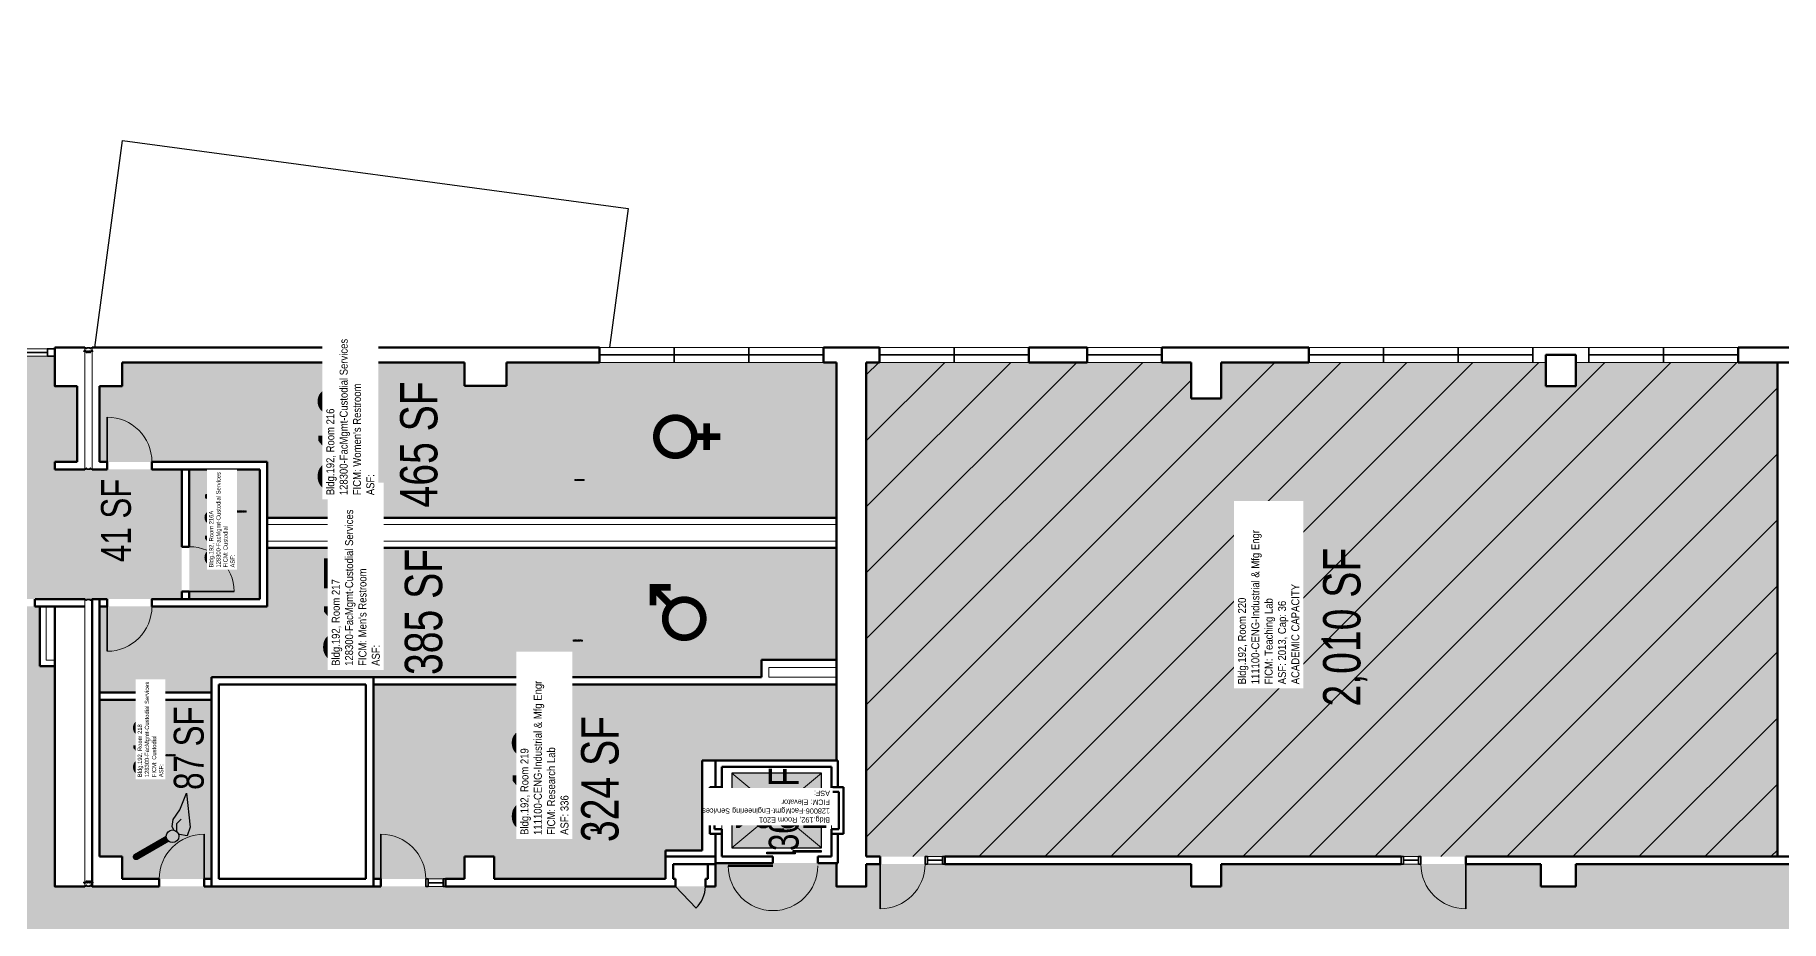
# Model space of a CAD drawing. Header units: inches. Extents: x -2539 to 2829, y -872 to 1370.
# Drawn here: x -373 to 1030, y 387 to 1099 of the extents above; entities that cross this region are included whole.
import ezdxf
from ezdxf.enums import TextEntityAlignment as Align

# ---------------------------------------------------------------- set-up
doc = ezdxf.new("R2010")
doc.units = ezdxf.units.IN
doc.header["$LTSCALE"] = 10
doc.header["$MEASUREMENT"] = 0
doc.layers.get('0').update_dxf_attribs({"linetype": 'CONTINUOUS'})
for name, color, linetype in [('A-DOOR', 2, 'CONTINUOUS'), ('A-FLOR', 3, 'CONTINUOUS'), ('A-GLAZ', 1, 'CONTINUOUS'), ('A-IDEN-ICON', 4, 'CONTINUOUS'), ('A-IDEN-RNUM', 7, 'CONTINUOUS'), ('A-IDEN-SNUM', 4, 'CONTINUOUS'), ('A-IDEN-VNUM', 4, 'CONTINUOUS'), ('A-ROOF', 2, 'CONTINUOUS'), ('A-WALL', 5, 'CONTINUOUS'), ('AREA-TEXT', 3, 'CONTINUOUS'), ('Rooms-Capacity', 4, 'CONTINUOUS'), ('Rooms-Category-Color', 7, 'CONTINUOUS'), ('Rooms-College-Color', 7, 'CONTINUOUS'), ('Rooms-Department-Color', 7, 'CONTINUOUS'), ('Rooms-Division-Color', 7, 'CONTINUOUS'), ('Rooms-Information', 7, 'CONTINUOUS')]:
    doc.layers.add(name, color=color, linetype=linetype)
doc.styles.add('CP_AREA', font='arial.ttf', dxfattribs={"height": 15})
doc.styles.add('CP_ROOMVNUMBER', font='arial.ttf', dxfattribs={"width": 0.85, "height": 0.075})
doc.styles.add('ROOMSNUMBER', font='TXT.SHX', dxfattribs={"height": 1})

# ---------------------------------------------------------------- blocks, each defined once
blk = doc.blocks.new('CPWOMEN')
at = {"const_width": 0.015}
blk.add_lwpolyline([(-0.0375, 0, 1), (0.0475, 0, 1)], format="xyb", close=True, dxfattribs=at)
for points in [[(0.005, -0.04), (0.005, -0.1)], [(-0.025, -0.07), (0.035, -0.07)]]:
    blk.add_lwpolyline(points, dxfattribs=at)
blk = doc.blocks.new('CPMEN')
at = {"const_width": 0.015}
for points in [[(0.055, 0.01), (0.055, 0.05), (0.015, 0.05)], [(0.0151, 0.0101), (0.055, 0.05)]]:
    blk.add_lwpolyline(points, dxfattribs=at)
blk.add_lwpolyline([(-0.0575, -0.02, 1), (0.0275, -0.02, 1)], format="xyb", close=True, dxfattribs=at)
blk = doc.blocks.new('CPCUST')
for p, q in [((0.0297, -0.0341), (0.0376, -0.0302)), ((0.0376, -0.0302), (0.0533, -0.0324)), ((0.0533, -0.0324), (0.0745, -0.0479)), ((0.0171, -0.0639), (0.02, -0.0466)), ((0.0358, -0.0705), (0.0171, -0.0639)), ((0.0262, -0.0408), (0.0446, -0.0406)), ((0.1117, -0.0625), (0.0358, -0.0705)), ((0.0446, -0.0406), (0.0543, -0.0505)), ((0.0745, -0.0479), (0.1117, -0.0625))]:
    blk.add_line(p, q)
at = {"const_width": 0.015}
blk.add_lwpolyline([(-0.03, 0.05), (0.01, -0.0193)], dxfattribs=at)
at = {"const_width": 0.0075}
blk.add_lwpolyline([(-0.0332, 0.0481, 1), (-0.0268, 0.0519, 1)], format="xyb", close=True, dxfattribs=at)
blk.add_circle((0.0158, -0.0313), 0.0141)

msp = doc.modelspace()

# ---------------------------------------------------------------- hatches: boundary and pattern name
at = {"layer": 'Rooms-Capacity'}
h = msp.add_hatch(dxfattribs=at)
h.set_pattern_fill('ANSI31', color=256, scale=300, style=0)
h.paths.add_polyline_path([(295.3, 438.7), (295.3, 835.7), (556.3, 835.7), (556.3, 806.7), (580.3, 806.7), (580.3, 835.7), (841.3, 835.7), (841.3, 816.7), (865.3, 816.7), (865.3, 835.7), (1027.3, 835.7), (1027.3, 438.7)])
at = {"layer": 'Rooms-Category-Color', "true_color": 0xadadad}
for points in [[(-1702.5, -122.6), (-1723.9, -111.8), (-1759.1, -181.4), (-1737.7, -192.2), (-1892.2, -497.3), (-1913.6, -486.5), (-1950.4, -559.2), (-1848.7, -610.7), (-1839, -591.5), (-1822.9, -599.7), (-1795.8, -546.1), (-1806.5, -540.7), (-1253.7, 551.3), (-883.4, 363.8), (-1020.5, 93.1), (2226.4, 319.2), (2228.9, 283.3), (2306.7, 288.7), (2304.2, 324.6), (2449.3, 334.8), (2449.3, 468.7), (2389.3, 468.7), (2389.3, 414.7), (2363.3, 414.7), (2363.3, 432.7), (2149.3, 432.7), (2149.3, 414.7), (2125.3, 414.7), (2125.3, 432.7), (1911.3, 432.7), (1911.3, 414.7), (1887.3, 414.7), (1887.3, 432.7), (1673.3, 432.7), (1673.3, 414.7), (1649.3, 414.7), (1649.3, 432.7), (1435.3, 432.7), (1435.3, 414.7), (1411.3, 414.7), (1411.3, 432.7), (1150.3, 432.7), (1150.3, 414.7), (1126.3, 414.7), (1126.3, 432.7), (865.3, 432.7), (865.3, 414.7), (837.3, 414.7), (837.3, 432.7), (580.3, 432.7), (580.3, 414.7), (556.3, 414.7), (556.3, 432.7), (295.3, 432.7), (295.3, 414.7), (271.3, 414.7), (271.3, 433.5), (174, 433.5), (174, 414.7), (-356.7, 414.7), (-356.7, 591.6), (-368.7, 591.6), (-368.7, 639.6), (-472.7, 639.6), (-472.7, 591.6), (-484.6, 591.6), (-484.6, 545.7), (-478.6, 545.7), (-478.6, 509.7), (-478.6, 432.7), (-779, 432.7), (-779, 438.7), (-832.8, 466), (-843.7, 444.6), (-1213, 631.6), (-1101.9, 851.1), (-962.7, 780.6), (-927.5, 850.2), (-1082.8, 928.8), (-1039.7, 1013.7), (-1052.1, 1020), (-1026.9, 1069.8), (-1030.6, 1071.6), (-1084.1, 1098.7), (-1095, 1077.3), (-1116.4, 1088.2), (-1145.3, 1031.1), (-1123.9, 1020.2), (-1303.8, 664.8), (-1325.2, 675.6), (-1417.6, 493.3), (-1396.1, 482.5)], [(-484.6, 840.7), (-356.7, 840.7), (-356.7, 816.7), (-338.7, 816.7), (-338.7, 755.7), (-356.7, 755.7), (-356.7, 749.7), (-254.7, 749.7), (-254.7, 645.6), (-484.6, 645.6)], [(-186, 710.8), (-186, 755.7), (-320.7, 755.7), (-320.7, 816.7), (-302.7, 816.7), (-302.7, 835.7), (-27.6, 835.7), (-27.6, 816.8), (6.3, 816.8), (6.3, 835.7), (271.3, 835.7), (271.3, 710.8)], [(-248.7, 749.7), (-192, 749.7), (-192, 645.6), (-248.7, 645.6)], [(-185.8, 686.8), (-186, 639.6), (-320.7, 639.6), (-320.7, 570.6), (-230.9, 570.6), (-230.9, 582.8), (211.1, 582.8), (211.1, 596.7), (271.3, 596.7), (271.3, 686.8)], [(-320.7, 564.6), (-231.6, 564.6), (-230.9, 420.7), (-302.7, 420.7), (-302.7, 438.7), (-320.7, 438.7)], [(187.3, 505.7), (187.3, 445.7), (259.3, 445.7), (259.3, 505.7)]]:
    msp.add_hatch(color=253, dxfattribs=at).paths.add_polyline_path(points)
at = {"layer": 'Rooms-Category-Color', "true_color": 0xe3f498}
for points in [[(295.3, 438.7), (295.3, 835.7), (556.3, 835.7), (556.3, 806.7), (580.3, 806.7), (580.3, 835.7), (841.3, 835.7), (841.3, 816.7), (865.3, 816.7), (865.3, 835.7), (1027.3, 835.7), (1027.3, 438.7)], [(-100.7, 576.8), (-100.7, 420.7), (-27.6, 420.7), (-27.6, 438.7), (-3.6, 438.7), (-3.6, 420.7), (134, 420.7), (134, 443.7), (163.5, 443.7), (163.5, 516), (271.3, 516), (271.3, 576.8)]]:
    msp.add_hatch(color=61, dxfattribs=at).paths.add_polyline_path(points)
at = {"layer": 'Rooms-College-Color', "true_color": 0xadadad}
for points in [[(-1702.5, -122.6), (-1723.9, -111.8), (-1759.1, -181.4), (-1737.7, -192.2), (-1892.2, -497.3), (-1913.6, -486.5), (-1950.4, -559.2), (-1848.7, -610.7), (-1839, -591.5), (-1822.9, -599.7), (-1795.8, -546.1), (-1806.5, -540.7), (-1253.7, 551.3), (-883.4, 363.8), (-1020.5, 93.1), (2226.4, 319.2), (2228.9, 283.3), (2306.7, 288.7), (2304.2, 324.6), (2449.3, 334.8), (2449.3, 468.7), (2389.3, 468.7), (2389.3, 414.7), (2363.3, 414.7), (2363.3, 432.7), (2149.3, 432.7), (2149.3, 414.7), (2125.3, 414.7), (2125.3, 432.7), (1911.3, 432.7), (1911.3, 414.7), (1887.3, 414.7), (1887.3, 432.7), (1673.3, 432.7), (1673.3, 414.7), (1649.3, 414.7), (1649.3, 432.7), (1435.3, 432.7), (1435.3, 414.7), (1411.3, 414.7), (1411.3, 432.7), (1150.3, 432.7), (1150.3, 414.7), (1126.3, 414.7), (1126.3, 432.7), (865.3, 432.7), (865.3, 414.7), (837.3, 414.7), (837.3, 432.7), (580.3, 432.7), (580.3, 414.7), (556.3, 414.7), (556.3, 432.7), (295.3, 432.7), (295.3, 414.7), (271.3, 414.7), (271.3, 433.5), (174, 433.5), (174, 414.7), (-356.7, 414.7), (-356.7, 591.6), (-368.7, 591.6), (-368.7, 639.6), (-472.7, 639.6), (-472.7, 591.6), (-484.6, 591.6), (-484.6, 545.7), (-478.6, 545.7), (-478.6, 509.7), (-478.6, 432.7), (-779, 432.7), (-779, 438.7), (-832.8, 466), (-843.7, 444.6), (-1213, 631.6), (-1101.9, 851.1), (-962.7, 780.6), (-927.5, 850.2), (-1082.8, 928.8), (-1039.7, 1013.7), (-1052.1, 1020), (-1026.9, 1069.8), (-1030.6, 1071.6), (-1084.1, 1098.7), (-1095, 1077.3), (-1116.4, 1088.2), (-1145.3, 1031.1), (-1123.9, 1020.2), (-1303.8, 664.8), (-1325.2, 675.6), (-1417.6, 493.3), (-1396.1, 482.5)], [(-484.6, 840.7), (-356.7, 840.7), (-356.7, 816.7), (-338.7, 816.7), (-338.7, 755.7), (-356.7, 755.7), (-356.7, 749.7), (-254.7, 749.7), (-254.7, 645.6), (-484.6, 645.6)], [(-186, 710.8), (-186, 755.7), (-320.7, 755.7), (-320.7, 816.7), (-302.7, 816.7), (-302.7, 835.7), (-27.6, 835.7), (-27.6, 816.8), (6.3, 816.8), (6.3, 835.7), (271.3, 835.7), (271.3, 710.8)], [(-248.7, 749.7), (-192, 749.7), (-192, 645.6), (-248.7, 645.6)], [(-185.8, 686.8), (-186, 639.6), (-320.7, 639.6), (-320.7, 570.6), (-230.9, 570.6), (-230.9, 582.8), (211.1, 582.8), (211.1, 596.7), (271.3, 596.7), (271.3, 686.8)], [(-320.7, 564.6), (-231.6, 564.6), (-230.9, 420.7), (-302.7, 420.7), (-302.7, 438.7), (-320.7, 438.7)], [(187.3, 505.7), (187.3, 445.7), (259.3, 445.7), (259.3, 505.7)]]:
    msp.add_hatch(color=253, dxfattribs=at).paths.add_polyline_path(points)
at = {"layer": 'Rooms-College-Color', "true_color": 0x99d7b2}
for points in [[(295.3, 438.7), (295.3, 835.7), (556.3, 835.7), (556.3, 806.7), (580.3, 806.7), (580.3, 835.7), (841.3, 835.7), (841.3, 816.7), (865.3, 816.7), (865.3, 835.7), (1027.3, 835.7), (1027.3, 438.7)], [(-100.7, 576.8), (-100.7, 420.7), (-27.6, 420.7), (-27.6, 438.7), (-3.6, 438.7), (-3.6, 420.7), (134, 420.7), (134, 443.7), (163.5, 443.7), (163.5, 516), (271.3, 516), (271.3, 576.8)]]:
    msp.add_hatch(color=253, dxfattribs=at).paths.add_polyline_path(points)
at = {"layer": 'Rooms-Department-Color', "true_color": 0xacacac}
for points in [[(-1702.5, -122.6), (-1723.9, -111.8), (-1759.1, -181.4), (-1737.7, -192.2), (-1892.2, -497.3), (-1913.6, -486.5), (-1950.4, -559.2), (-1848.7, -610.7), (-1839, -591.5), (-1822.9, -599.7), (-1795.8, -546.1), (-1806.5, -540.7), (-1253.7, 551.3), (-883.4, 363.8), (-1020.5, 93.1), (2226.4, 319.2), (2228.9, 283.3), (2306.7, 288.7), (2304.2, 324.6), (2449.3, 334.8), (2449.3, 468.7), (2389.3, 468.7), (2389.3, 414.7), (2363.3, 414.7), (2363.3, 432.7), (2149.3, 432.7), (2149.3, 414.7), (2125.3, 414.7), (2125.3, 432.7), (1911.3, 432.7), (1911.3, 414.7), (1887.3, 414.7), (1887.3, 432.7), (1673.3, 432.7), (1673.3, 414.7), (1649.3, 414.7), (1649.3, 432.7), (1435.3, 432.7), (1435.3, 414.7), (1411.3, 414.7), (1411.3, 432.7), (1150.3, 432.7), (1150.3, 414.7), (1126.3, 414.7), (1126.3, 432.7), (865.3, 432.7), (865.3, 414.7), (837.3, 414.7), (837.3, 432.7), (580.3, 432.7), (580.3, 414.7), (556.3, 414.7), (556.3, 432.7), (295.3, 432.7), (295.3, 414.7), (271.3, 414.7), (271.3, 433.5), (174, 433.5), (174, 414.7), (-356.7, 414.7), (-356.7, 591.6), (-368.7, 591.6), (-368.7, 639.6), (-472.7, 639.6), (-472.7, 591.6), (-484.6, 591.6), (-484.6, 545.7), (-478.6, 545.7), (-478.6, 509.7), (-478.6, 432.7), (-779, 432.7), (-779, 438.7), (-832.8, 466), (-843.7, 444.6), (-1213, 631.6), (-1101.9, 851.1), (-962.7, 780.6), (-927.5, 850.2), (-1082.8, 928.8), (-1039.7, 1013.7), (-1052.1, 1020), (-1026.9, 1069.8), (-1030.6, 1071.6), (-1084.1, 1098.7), (-1095, 1077.3), (-1116.4, 1088.2), (-1145.3, 1031.1), (-1123.9, 1020.2), (-1303.8, 664.8), (-1325.2, 675.6), (-1417.6, 493.3), (-1396.1, 482.5)], [(-484.6, 840.7), (-356.7, 840.7), (-356.7, 816.7), (-338.7, 816.7), (-338.7, 755.7), (-356.7, 755.7), (-356.7, 749.7), (-254.7, 749.7), (-254.7, 645.6), (-484.6, 645.6)], [(-186, 710.8), (-186, 755.7), (-320.7, 755.7), (-320.7, 816.7), (-302.7, 816.7), (-302.7, 835.7), (-27.6, 835.7), (-27.6, 816.8), (6.3, 816.8), (6.3, 835.7), (271.3, 835.7), (271.3, 710.8)], [(-248.7, 749.7), (-192, 749.7), (-192, 645.6), (-248.7, 645.6)], [(-185.8, 686.8), (-186, 639.6), (-320.7, 639.6), (-320.7, 570.6), (-230.9, 570.6), (-230.9, 582.8), (211.1, 582.8), (211.1, 596.7), (271.3, 596.7), (271.3, 686.8)], [(-320.7, 564.6), (-231.6, 564.6), (-230.9, 420.7), (-302.7, 420.7), (-302.7, 438.7), (-320.7, 438.7)], [(187.3, 505.7), (187.3, 445.7), (259.3, 445.7), (259.3, 505.7)]]:
    msp.add_hatch(color=253, dxfattribs=at).paths.add_polyline_path(points)
at = {"layer": 'Rooms-Department-Color', "true_color": 0x99d7b2}
for points in [[(295.3, 438.7), (295.3, 835.7), (556.3, 835.7), (556.3, 806.7), (580.3, 806.7), (580.3, 835.7), (841.3, 835.7), (841.3, 816.7), (865.3, 816.7), (865.3, 835.7), (1027.3, 835.7), (1027.3, 438.7)], [(-100.7, 576.8), (-100.7, 420.7), (-27.6, 420.7), (-27.6, 438.7), (-3.6, 438.7), (-3.6, 420.7), (134, 420.7), (134, 443.7), (163.5, 443.7), (163.5, 516), (271.3, 516), (271.3, 576.8)]]:
    msp.add_hatch(color=253, dxfattribs=at).paths.add_polyline_path(points)
at = {"layer": 'Rooms-Division-Color', "true_color": 0xadadad}
for points in [[(-1702.5, -122.6), (-1723.9, -111.8), (-1759.1, -181.4), (-1737.7, -192.2), (-1892.2, -497.3), (-1913.6, -486.5), (-1950.4, -559.2), (-1848.7, -610.7), (-1839, -591.5), (-1822.9, -599.7), (-1795.8, -546.1), (-1806.5, -540.7), (-1253.7, 551.3), (-883.4, 363.8), (-1020.5, 93.1), (2226.4, 319.2), (2228.9, 283.3), (2306.7, 288.7), (2304.2, 324.6), (2449.3, 334.8), (2449.3, 468.7), (2389.3, 468.7), (2389.3, 414.7), (2363.3, 414.7), (2363.3, 432.7), (2149.3, 432.7), (2149.3, 414.7), (2125.3, 414.7), (2125.3, 432.7), (1911.3, 432.7), (1911.3, 414.7), (1887.3, 414.7), (1887.3, 432.7), (1673.3, 432.7), (1673.3, 414.7), (1649.3, 414.7), (1649.3, 432.7), (1435.3, 432.7), (1435.3, 414.7), (1411.3, 414.7), (1411.3, 432.7), (1150.3, 432.7), (1150.3, 414.7), (1126.3, 414.7), (1126.3, 432.7), (865.3, 432.7), (865.3, 414.7), (837.3, 414.7), (837.3, 432.7), (580.3, 432.7), (580.3, 414.7), (556.3, 414.7), (556.3, 432.7), (295.3, 432.7), (295.3, 414.7), (271.3, 414.7), (271.3, 433.5), (174, 433.5), (174, 414.7), (-356.7, 414.7), (-356.7, 591.6), (-368.7, 591.6), (-368.7, 639.6), (-472.7, 639.6), (-472.7, 591.6), (-484.6, 591.6), (-484.6, 545.7), (-478.6, 545.7), (-478.6, 509.7), (-478.6, 432.7), (-779, 432.7), (-779, 438.7), (-832.8, 466), (-843.7, 444.6), (-1213, 631.6), (-1101.9, 851.1), (-962.7, 780.6), (-927.5, 850.2), (-1082.8, 928.8), (-1039.7, 1013.7), (-1052.1, 1020), (-1026.9, 1069.8), (-1030.6, 1071.6), (-1084.1, 1098.7), (-1095, 1077.3), (-1116.4, 1088.2), (-1145.3, 1031.1), (-1123.9, 1020.2), (-1303.8, 664.8), (-1325.2, 675.6), (-1417.6, 493.3), (-1396.1, 482.5)], [(-484.6, 840.7), (-356.7, 840.7), (-356.7, 816.7), (-338.7, 816.7), (-338.7, 755.7), (-356.7, 755.7), (-356.7, 749.7), (-254.7, 749.7), (-254.7, 645.6), (-484.6, 645.6)], [(-186, 710.8), (-186, 755.7), (-320.7, 755.7), (-320.7, 816.7), (-302.7, 816.7), (-302.7, 835.7), (-27.6, 835.7), (-27.6, 816.8), (6.3, 816.8), (6.3, 835.7), (271.3, 835.7), (271.3, 710.8)], [(-248.7, 749.7), (-192, 749.7), (-192, 645.6), (-248.7, 645.6)], [(-185.8, 686.8), (-186, 639.6), (-320.7, 639.6), (-320.7, 570.6), (-230.9, 570.6), (-230.9, 582.8), (211.1, 582.8), (211.1, 596.7), (271.3, 596.7), (271.3, 686.8)], [(-320.7, 564.6), (-231.6, 564.6), (-230.9, 420.7), (-302.7, 420.7), (-302.7, 438.7), (-320.7, 438.7)], [(187.3, 505.7), (187.3, 445.7), (259.3, 445.7), (259.3, 505.7)]]:
    msp.add_hatch(color=253, dxfattribs=at).paths.add_polyline_path(points)
at = {"layer": 'Rooms-Division-Color', "true_color": 0x99d7b2}
for points in [[(295.3, 438.7), (295.3, 835.7), (556.3, 835.7), (556.3, 806.7), (580.3, 806.7), (580.3, 835.7), (841.3, 835.7), (841.3, 816.7), (865.3, 816.7), (865.3, 835.7), (1027.3, 835.7), (1027.3, 438.7)], [(-100.7, 576.8), (-100.7, 420.7), (-27.6, 420.7), (-27.6, 438.7), (-3.6, 438.7), (-3.6, 420.7), (134, 420.7), (134, 443.7), (163.5, 443.7), (163.5, 516), (271.3, 516), (271.3, 576.8)]]:
    msp.add_hatch(color=253, dxfattribs=at).paths.add_polyline_path(points)

# ---------------------------------------------------------------- linework, layer by layer
at = {"layer": 'A-DOOR', "linetype": 'Continuous', "lineweight": 35}
for p, q in [((-314.7, 755.7, 0), (-314.7, 791.7, 0)), ((-94.7, 420.7, 0), (-94.7, 456.7, 0)), ((306.5, 432.7), (306.5, 396.7)), ((776.9, 432.7), (776.9, 396.7))]:
    msp.add_line(p, q, dxfattribs=at)
at = {"layer": 'A-DOOR', "linetype": 'Continuous', "lineweight": 35, "extrusion": (1.15234e-12, 1.15234e-12, -1)}
msp.add_line((-248.7, 651.6, 0), (-212.7, 651.6, 0), dxfattribs=at)
at = {"layer": 'A-DOOR', "linetype": 'Continuous', "lineweight": 35, "extrusion": (1.15234e-12, -1.15234e-12, -1)}
msp.add_line((-314.7, 639.6, 0), (-314.7, 603.6, 0), dxfattribs=at)
at = {"layer": 'A-DOOR', "linetype": 'Continuous', "lineweight": 35, "extrusion": (2.04882e-42, 4.2914e-28, -1)}
msp.add_line((-236.8, 420.7, 0), (-236.8, 456.7, 0), dxfattribs=at)
at = {"layer": 'A-DOOR', "linetype": 'Continuous', "lineweight": 50}
msp.add_line((184.3, 431.3), (220.3, 431.3), dxfattribs=at)
at = {"layer": 'A-DOOR', "linetype": 'Continuous', "lineweight": 35, "extrusion": (0, 0, -1)}
msp.add_line((142, 414.7), (158.5, 397.3), dxfattribs=at)
at = {"layer": 'A-DOOR', "linetype": 'Continuous', "lineweight": 18}
for centre, start, end in [((-314.7, 755.7, 0), 0, 90), ((-94.7, 420.7, 0), 0, 90), ((220.3, 431.3, 0), 180, 0), ((776.9, 432.7), 180, 270)]:
    msp.add_arc(centre, 36, start, end, dxfattribs=at)
at = {"layer": 'A-DOOR', "linetype": 'Continuous', "lineweight": 18, "extrusion": (1.15234e-12, 1.15234e-12, -1)}
msp.add_arc((248.7, 651.6, 0), 36, 90, 180, dxfattribs=at)
at = {"layer": 'A-DOOR', "linetype": 'Continuous', "lineweight": 18, "extrusion": (1.15234e-12, -1.15234e-12, -1)}
msp.add_arc((314.7, 639.6, 0), 36, 180, 270, dxfattribs=at)
at = {"layer": 'A-DOOR', "linetype": 'Continuous', "lineweight": 18, "extrusion": (2.04882e-42, 4.2914e-28, -1)}
msp.add_arc((236.8, 420.7, 0), 36, 0, 90, dxfattribs=at)
at = {"layer": 'A-DOOR', "linetype": 'Continuous', "lineweight": 18, "extrusion": (0, 0, -1)}
msp.add_arc((-306.5, 432.7), 36, 180, 270, dxfattribs=at)
at = {"layer": 'A-DOOR', "linetype": 'Continuous'}
msp.add_arc((142, 414.7), 24, 313.2774, 0, dxfattribs=at)
at = {"layer": 'A-FLOR', "linetype": 'Continuous', "lineweight": 18}
for p, q in [((187.3, 445.7), (259.3, 505.7)), ((259.3, 445.7), (187.3, 505.7))]:
    msp.add_line(p, q, dxfattribs=at)
at = {"layer": 'A-FLOR', "linetype": 'Continuous', "lineweight": 25}
for points in [[(187.3, 445.7), (259.3, 445.7), (259.3, 505.7), (187.3, 505.7)], [(238.1, 442.2), (238.1, 440.8), (215.5, 440.8), (215.5, 442.2)], [(259.1, 443.5), (259.1, 442.2), (236.6, 442.2), (236.6, 443.5)]]:
    msp.add_3dface(points, dxfattribs=at)
at = {"layer": 'A-GLAZ', "linetype": 'Continuous', "lineweight": 18}
for p, q in [((-478.6, 846.7), (-362.7, 846.7)), ((-441.6, 846.7), (-369.5, 846.7)), ((80.8, 847.7), (260.8, 847.7)), ((305.8, 847.7), (425.8, 847.7)), ((472.8, 847.7), (532.8, 847.7)), ((650.8, 847.7), (995.8, 847.7)), ((-478.6, 840.7), (-362.7, 840.7)), ((80.8, 835.7), (260.8, 835.7)), ((305.8, 835.7), (425.8, 835.7)), ((472.8, 835.7), (532.8, 835.7)), ((650.8, 835.7), (841.3, 835.7)), ((865.3, 835.7), (995.8, 835.7)), ((356.5, 438.7), (344.5, 438.7)), ((738.9, 438.7), (726.9, 438.7)), ((356.5, 432.7), (344.5, 432.7)), ((738.9, 432.7), (726.9, 432.7)), ((-44.7, 420.7), (-56.7, 420.7)), ((-44.7, 414.7), (-56.7, 414.7))]:
    msp.add_line(p, q, dxfattribs=at)
at = {"layer": 'A-GLAZ', "linetype": 'Continuous', "lineweight": 35}
for p, q in [((-362.7, 843.7), (-417.7, 843.7)), ((140.8, 847.7), (140.8, 835.7)), ((200.8, 847.7), (200.8, 835.7)), ((260.8, 847.7), (260.8, 835.7)), ((305.8, 835.7), (305.8, 847.7)), ((365.8, 847.7), (365.8, 835.7)), ((710.8, 847.7), (710.8, 835.7)), ((770.8, 847.7), (770.8, 835.7)), ((830.8, 847.7), (830.8, 835.7)), ((875.8, 835.7), (875.8, 847.7)), ((935.8, 847.7), (935.8, 835.7)), ((80.8, 841.7), (260.8, 841.7)), ((305.8, 841.7), (425.8, 841.7)), ((472.8, 841.7), (532.8, 841.7)), ((650.8, 841.7), (830.8, 841.7)), ((875.8, 841.7), (995.8, 841.7)), ((356.5, 435.7), (344.5, 435.7)), ((738.9, 435.7), (726.9, 435.7)), ((-44.7, 417.7), (-56.7, 417.7))]:
    msp.add_line(p, q, dxfattribs=at)
for points in [[(-356.7, 840.7), (-362.7, 840.7), (-362.7, 846.7), (-356.7, 846.7)], [(344.5, 432.7), (344.5, 438.7), (342.5, 438.7), (342.5, 432.7)], [(358.5, 432.7), (358.5, 438.7), (356.5, 438.7), (356.5, 432.7)], [(726.9, 432.7), (726.9, 438.7), (724.9, 438.7), (724.9, 432.7)], [(740.9, 432.7), (740.9, 438.7), (738.9, 438.7), (738.9, 432.7)], [(-56.7, 414.7), (-56.7, 420.7), (-58.7, 420.7), (-58.7, 414.7)], [(-42.7, 414.7), (-42.7, 420.7), (-44.7, 420.7), (-44.7, 414.7)]]:
    msp.add_3dface(points, dxfattribs=at)
at = {"layer": 'A-ROOF', "linetype": 'Continuous', "lineweight": 25}
for p, q in [((-324.6, 847.7), (-302.3, 1013.8)), ((-302.3, 1013.8), (104, 959.3))]:
    msp.add_line(p, q, dxfattribs=at)
at = {"layer": 'A-ROOF', "linetype": 'Continuous', "lineweight": 25, "elevation": 0, "flags": 128}
msp.add_lwpolyline([(104, 959.3), (89, 847.7)], dxfattribs=at)
at = {"layer": 'A-WALL', "linetype": 'Continuous', "lineweight": 18}
for p, q in [((-332.7, 847.7, 0), (-332.7, 749.7, 0)), ((-326.7, 847.7, 0), (-326.7, 749.7, 0)), ((-332.7, 645.6, 0), (-332.7, 414.7, 0)), ((-363.7, 639.6), (-363.7, 596.6)), ((-356.7, 596.6), (-363.7, 596.6)), ((217.1, 590.7), (217.1, 582.8)), ((271.3, 590.7), (217.1, 590.7)), ((217.1, 582.8), (271.3, 582.8)), ((179.3, 490.7), (179.3, 460.7))]:
    msp.add_line(p, q, dxfattribs=at)
at = {"layer": 'A-WALL', "linetype": 'Continuous', "lineweight": 35, "extrusion": (0, 0, -1)}
for p, q in [((-332.7, 847.5, 0), (-331.8, 847.5, 0)), ((-332.6, 847.5, 0), (-332.6, 847, 0)), ((-331.8, 847.5, 0), (-331.3, 846.7, 0)), ((-331.2, 846.7, 0), (-331.2, 847.5, 0)), ((-331.2, 847.5, 0), (-328.2, 847.5, 0)), ((-327.7, 847.5, 0), (-328.2, 846.7, 0)), ((-328.2, 846.7, 0), (-328.2, 847.5, 0)), ((-326.7, 847.5, 0), (-327.7, 847.5, 0)), ((-326.9, 847.5, 0), (-326.9, 847, 0)), ((-332.7, 645.3, 0), (-331.8, 645.3, 0)), ((-332.6, 645.3, 0), (-332.6, 644.8, 0)), ((-331.8, 645.3, 0), (-331.3, 644.5, 0)), ((-331.2, 644.5, 0), (-331.2, 645.3, 0)), ((-331.2, 645.3, 0), (-328.2, 645.3, 0)), ((-327.7, 645.3, 0), (-328.2, 644.5, 0)), ((-328.2, 644.5, 0), (-328.2, 645.3, 0)), ((-326.7, 645.3, 0), (-327.7, 645.3, 0)), ((-326.9, 645.3, 0), (-326.9, 644.8, 0))]:
    msp.add_line(p, q, dxfattribs=at)
at = {"layer": 'A-WALL', "linetype": 'Continuous', "lineweight": 50}
for p, q in [((80.8, 835.7), (80.8, 847.7)), ((305.8, 847.7), (260.8, 847.7)), ((260.8, 847.7), (260.8, 835.7)), ((305.8, 847.7), (305.8, 835.7)), ((425.8, 847.7), (425.8, 835.7)), ((425.8, 847.7), (472.8, 847.7)), ((472.8, 835.7), (472.8, 847.7)), ((532.8, 847.7), (532.8, 835.7)), ((532.8, 847.7), (650.8, 847.7)), ((650.8, 835.7), (650.8, 847.7)), ((995.8, 847.7), (995.8, 835.7)), ((1042.8, 847.7), (995.8, 847.7)), ((-27.6, 835.7), (-27.6, 816.8)), ((-27.6, 835.7), (-27.6, 816.8)), ((6.3, 816.8), (6.3, 835.7)), ((271.3, 835.7), (271.3, 556.3)), ((425.8, 835.7), (472.8, 835.7)), ((532.8, 835.7), (556.3, 835.7)), ((556.3, 835.7), (556.3, 806.7)), ((580.3, 835.7), (650.8, 835.7)), ((580.3, 806.7), (580.3, 835.7)), ((1027.3, 438.7), (1027.3, 835.7)), ((-338.7, 755.7), (-338.7, 816.7)), ((-320.7, 816.7, 0), (-320.7, 755.7, 0)), ((556.3, 806.7), (580.3, 806.7)), ((-338.7, 755.7), (-356.7, 755.7)), ((-356.7, 749.7), (-356.7, 755.7)), ((-332.7, 749.7), (-356.7, 749.7)), ((-314.7, 749.7), (-326.7, 749.7)), ((-314.7, 755.7), (-320.7, 755.7)), ((-314.7, 749.7), (-314.7, 755.7)), ((-278.7, 755.7), (-186, 755.7)), ((-254.7, 687.6), (-254.7, 749.7)), ((-248.7, 687.6), (-248.7, 749.7)), ((-192, 645.6), (-192, 749.7)), ((-186, 639.6), (-186, 755.7)), ((-248.7, 687.6), (-254.7, 687.6)), ((-372.7, 645.6), (-372.7, 639.6)), ((-332.7, 645.6), (-372.6, 645.6)), ((-326.7, 645.6), (-314.7, 645.6)), ((-326.7, 645.6, 0), (-326.7, 414.7, 0)), ((-320.7, 645.6, 0), (-320.7, 438.7, 0)), ((-332.7, 639.6), (-372.7, 639.6)), ((-368.7, 639.6), (-368.7, 591.6)), ((-278.7, 639.6), (-186, 639.6)), ((-356.7, 591.6), (-368.7, 591.6)), ((271.3, 596.7), (211.1, 596.7)), ((211.1, 596.7), (211.1, 582.8)), ((-230.9, 414.7), (-230.9, 582.8)), ((-230.9, 582.8), (211.1, 582.8)), ((-224.9, 420.7), (-224.9, 576.8)), ((-224.9, 576.8), (-106.7, 576.8)), ((-106.7, 420.7), (-106.7, 576.8)), ((-100.7, 414.7), (-100.7, 582.8)), ((-100.7, 576.8), (271.3, 576.8)), ((-320.7, 570.6), (-230.9, 570.6)), ((-320.7, 564.6), (-231.6, 564.6)), ((-315.1, 570.6), (-230.9, 570.6)), ((-314.7, 570.6), (-230.9, 570.6)), ((-314.7, 564.6), (-230.9, 564.6)), ((-314.6, 564.6), (-231, 564.6)), ((163.5, 516), (272.5, 516)), ((179.3, 510.7), (267.3, 510.7)), ((-320.7, 438.7), (-302.7, 438.7)), ((-302.7, 420.7), (-302.7, 438.7)), ((-27.6, 438.7), (-3.6, 438.7)), ((-27.6, 420.7), (-27.6, 438.7)), ((-3.6, 438.7), (-3.6, 420.7)), ((134, 420.7), (134, 443.7)), ((163.5, 443.7), (134, 443.7)), ((174, 438.7), (134, 438.7)), ((179.3, 438.7), (220.3, 438.7)), ((220.3, 438.7), (220.3, 433.5)), ((256.3, 438.7), (267.3, 438.7)), ((256.3, 438.7), (256.3, 433.5)), ((306.5, 438.7), (306.5, 432.7)), ((358.5, 438.7), (358.5, 432.7)), ((776.9, 438.7), (776.9, 432.7)), ((174, 432.7), (140, 432.7)), ((140, 420.7), (140, 432.7)), ((174, 433.5), (220.3, 433.5)), ((174, 433.5), (174, 414.7)), ((256.3, 433.5), (272.5, 433.5)), ((306.5, 432.7), (295.3, 432.7)), ((556.3, 432.7), (358.5, 432.7)), ((556.3, 432.7), (556.3, 414.7)), ((580.3, 414.7), (580.3, 432.7)), ((724.9, 432.7), (580.3, 432.7)), ((837.3, 432.7), (776.9, 432.7)), ((837.3, 432.7), (837.3, 414.7)), ((865.3, 414.7), (865.3, 432.7)), ((1126.3, 432.7), (865.3, 432.7)), ((-272.8, 414.7), (-326.7, 414.7)), ((-272.8, 414.7), (-272.8, 420.7)), ((-236.8, 414.7), (-236.8, 420.7)), ((-94.7, 414.7), (-236.8, 414.7)), ((-94.7, 414.7), (-94.7, 420.7)), ((-42.7, 420.7), (-42.7, 414.7)), ((142, 414.7), (-42.7, 414.7)), ((142, 414.7), (142, 420.7)), ((166, 414.7), (174, 414.7)), ((556.3, 414.7), (580.3, 414.7)), ((837.3, 414.7), (865.3, 414.7))]:
    msp.add_line(p, q, dxfattribs=at)
at = {"layer": 'A-WALL', "linetype": 'Continuous', "lineweight": 35}
for p, q in [((-332.7, 750, 0), (-331.8, 750, 0)), ((-332.6, 750, 0), (-332.6, 750.5, 0)), ((-331.8, 750, 0), (-331.3, 750.8, 0)), ((-331.2, 750.8, 0), (-331.2, 750, 0)), ((-331.2, 750, 0), (-328.2, 750, 0)), ((-327.7, 750, 0), (-328.2, 750.8, 0)), ((-328.2, 750.8, 0), (-328.2, 750, 0)), ((-326.7, 750, 0), (-327.7, 750, 0)), ((-326.9, 750, 0), (-326.9, 750.5, 0)), ((-332.7, 415, 0), (-331.8, 415, 0)), ((-332.6, 415, 0), (-332.6, 415.5, 0)), ((-331.8, 415, 0), (-331.3, 415.8, 0)), ((-331.2, 415.8, 0), (-331.2, 415, 0)), ((-331.2, 415, 0), (-328.2, 415, 0)), ((-327.7, 415, 0), (-328.2, 415.8, 0)), ((-328.2, 415.8, 0), (-328.2, 415, 0)), ((-326.7, 415, 0), (-327.7, 415, 0)), ((-326.9, 415, 0), (-326.9, 415.5, 0))]:
    msp.add_line(p, q, dxfattribs=at)
at = {"layer": 'A-WALL', "linetype": 'Continuous', "lineweight": 18, "extrusion": (0, 0, -1)}
msp.add_line((267.3, 490.7), (267.3, 460.7), dxfattribs=at)
at = {"layer": 'A-WALL', "linetype": 'Continuous', "lineweight": 50, "flags": 128}
for points in [[(-356.7, 847.7), (-356.7, 816.7), (-338.7, 816.7)], [(-332.7, 847.7), (-356.7, 847.7)], [(80.8, 847.7), (-326.7, 847.7)], [(-320.7, 816.7), (-302.7, 816.7), (-302.7, 835.7)], [(-27.6, 835.7), (-302.7, 835.7)], [(80.8, 835.7), (6.3, 835.7)], [(271.3, 835.7), (260.8, 835.7)], [(271.3, 516), (271.3, 835.7)], [(295.3, 438.7), (295.3, 835.7)], [(305.8, 835.7), (295.3, 835.7)], [(1042.8, 835.7), (995.8, 835.7)], [(-27.6, 816.8), (6.3, 816.8)], [(-27.6, 816.8), (-3.6, 816.8)], [(-278.7, 755.7), (-278.7, 749.7), (-192, 749.7)], [(271.3, 710.8), (-186, 710.8)], [(271.3, 686.8), (-186, 686.8)], [(-314.7, 645.6), (-314.7, 639.6), (-320.7, 639.6)], [(-278.7, 639.6), (-278.7, 645.6), (-192, 645.6)], [(-356.7, 639.6), (-356.7, 414.7), (-332.7, 414.7)], [(163.5, 443.7), (163.5, 516)], [(174, 494.5), (174, 516)], [(179.3, 490.7), (179.3, 510.7)], [(267.3, 490.7), (267.3, 510.7)], [(272.5, 494.5), (272.5, 516)], [(169.5, 457), (169.5, 494.5)], [(169.5, 494.5), (179.3, 494.5)], [(277, 494.5), (267.3, 494.5)], [(277, 457), (277, 494.5)], [(173.3, 460.7), (173.3, 490.7)], [(173.3, 490.7), (179.3, 490.7)], [(273.3, 490.7), (267.3, 490.7)], [(273.3, 460.7), (273.3, 490.7)], [(169.5, 457), (179.3, 457)], [(173.3, 460.7), (179.3, 460.7)], [(174, 433.5), (174, 457)], [(179.3, 438.7), (179.3, 460.7)], [(267.3, 438.7), (267.3, 460.7)], [(273.3, 460.7), (267.3, 460.7)], [(277, 457), (267.3, 457)], [(272.5, 433.5), (272.5, 457)], [(306.5, 438.7), (295.3, 438.7)], [(724.9, 438.7), (358.5, 438.7)], [(1353.3, 438.7), (776.9, 438.7)], [(168, 420.7), (168, 432.7)], [(-272.8, 420.7), (-302.7, 420.7)], [(-230.9, 420.7), (-236.8, 420.7)], [(-106.7, 420.7), (-224.9, 420.7)], [(-94.7, 420.7), (-100.7, 420.7)], [(-27.6, 420.7), (-42.7, 420.7)], [(134, 420.7), (-3.6, 420.7)], [(142, 420.7), (140, 420.7)], [(166, 414.7), (166, 420.7)], [(168, 420.7), (166, 420.7)]]:
    msp.add_lwpolyline(points, dxfattribs=at)
at = {"layer": 'A-WALL', "linetype": 'Continuous', "lineweight": 18, "elevation": 0, "flags": 128}
for points in [[(-332.5, 845.7), (-332.5, 845.7), (-332.5, 845.7), (-332.3, 845.6), (-332.4, 845.6), (-332.4, 845.6), (-333.5, 844.4), (-333.7, 844.4), (-333.6, 844.5)], [(-327, 845.7), (-327, 845.7), (-327, 845.7), (-327.2, 845.6), (-327.1, 845.6), (-327.1, 845.6), (-325.9, 844.4), (-325.8, 844.4), (-325.9, 844.5)], [(-332.5, 416.8), (-332.5, 416.8), (-332.5, 416.8), (-332.3, 416.9), (-332.4, 416.9), (-332.4, 416.9), (-333.5, 418.1), (-333.7, 418.1), (-333.6, 418)], [(-327, 416.8), (-327, 416.8), (-327, 416.8), (-327.2, 416.9), (-327.1, 416.9), (-327.1, 416.9), (-325.9, 418.1), (-325.8, 418.1), (-325.9, 418)]]:
    msp.add_lwpolyline(points, close=True, dxfattribs=at)
at = {"layer": 'A-WALL', "linetype": 'Continuous', "lineweight": 35, "elevation": 0, "flags": 128}
for points in [[(-332.2, 844.9), (-332, 845), (-331, 843.4), (-330.4, 844.9), (-329.7, 843.4), (-329.1, 844.9), (-328.5, 843.4), (-327.5, 845), (-327.3, 844.9)], [(-332.2, 417.6), (-332, 417.4), (-331, 419.1), (-330.4, 417.6), (-329.7, 419.1), (-329.1, 417.6), (-328.5, 419.1), (-327.5, 417.4), (-327.3, 417.6)]]:
    msp.add_lwpolyline(points, dxfattribs=at)
at = {"layer": 'A-WALL', "linetype": 'Continuous', "lineweight": 18, "flags": 128}
for points in [[(271.3, 705.5), (-186, 705.5)], [(271.3, 692), (-186, 692)], [(271.3, 692), (-185.8, 692)]]:
    msp.add_lwpolyline(points, dxfattribs=at)
at = {"layer": 'A-WALL', "linetype": 'Continuous', "lineweight": 35, "flags": 128}
msp.add_lwpolyline([(271.3, 686.8), (-185.8, 686.8)], dxfattribs=at)
at = {"layer": 'A-WALL', "linetype": 'Continuous', "lineweight": 50, "elevation": 0, "flags": 128}
msp.add_lwpolyline([(271.3, 433.5), (271.3, 414.7), (295.3, 414.7), (295.3, 432.7)], dxfattribs=at)
at = {"layer": 'A-WALL', "linetype": 'Continuous', "lineweight": 35}
for centre, start, end in [((-331.3, 846.7, 0), 210.9638, 360), ((-328.2, 750.8, 0), 30.9638, 180), ((-331.3, 644.5, 0), 210.9638, 360), ((-328.2, 415.8, 0), 30.9638, 180)]:
    msp.add_arc(centre, 0.0234, start, end, dxfattribs=at)
at = {"layer": 'A-WALL', "linetype": 'Continuous', "lineweight": 35, "extrusion": (0, 0, -1)}
for centre, start, end in [((328.2, 846.7, 0), 210.9638, 360), ((331.3, 750.8, 0), 30.9638, 180), ((328.2, 644.5, 0), 210.9638, 360), ((331.3, 415.8, 0), 30.9638, 180)]:
    msp.add_arc(centre, 0.0234, start, end, dxfattribs=at)
at = {"layer": 'A-WALL', "linetype": 'Continuous', "lineweight": 50}
for points in [[(841.3, 816.7), (865.3, 816.7), (865.3, 841.7), (841.3, 841.7)], [(-254.7, 651.6), (-248.7, 651.6), (-248.7, 645.6), (-254.7, 645.6)]]:
    msp.add_3dface(points, dxfattribs=at)

# ---------------------------------------------------------------- block references
at = {"layer": 'A-IDEN-ICON', "rotation": 90}
for name, p, xscale, yscale, zscale in [('CPWOMEN', (141.9, 774.2), 360, 360, 360), ('CPMEN', (141.8, 635.2), 359.9999999959723, 359.9999999959723, 359.9999999959723), ('CPCUST', (-273.4, 449.3), 360, 360, 360)]:
    msp.add_blockref(name, p, dxfattribs=dict(at, xscale=xscale, yscale=yscale, zscale=zscale))

# ---------------------------------------------------------------- texts
at = {"layer": 'A-IDEN-RNUM', "style": 'ROOMSNUMBER', "width": 0.85}
for s, p in [('0216-00', (60.9, 740.7)), ('0216-A0', (-210.4, 715.4)), ('0217-00', (59.6, 611.7)), ('0220-00', (661.1, 612.8)), ('0218-00', (-267.6, 519.6)), ('0219-00', (73.9, 459.5)), ('E201-00', (221.4, 460.1))]:
    msp.add_text(s, height=1, rotation=360, dxfattribs=at).set_placement(p)
at = {"layer": 'A-IDEN-SNUM', "style": 'ROOMSNUMBER', "width": 0.85}
for s, p in [('1920021600', (60.9, 740.7)), ('19200216A0', (-210.4, 715.4)), ('1920021700', (59.6, 611.7)), ('1920022000', (661.1, 612.8)), ('1920021800', (-267.6, 519.6)), ('1920021900', (73.9, 459.5)), ('1920E20100', (221.4, 460.1))]:
    msp.add_text(s, height=1, rotation=360, dxfattribs=at).set_placement(p)
at = {"layer": 'A-IDEN-VNUM', "style": 'CP_ROOMVNUMBER', "width": 0.85}
for s, height, rotation, p in [('216', 45, 90, (-122.4, 773.6)), ('216A', 24, 90, (-224.1, 704.2)), ('217', 45, 90, (-118, 636.5)), ('220', 45, 90, (620.8, 621.7)), ('218', 24, 90, (-281.5, 526.3)), ('219', 45, 90, (33.6, 500.6)), ('E201', 30, 180, (224.5, 476.7))]:
    msp.add_text(s, height=height, rotation=rotation, dxfattribs=at).set_placement(p, align=Align.MIDDLE_CENTER)
at = {"layer": 'AREA-TEXT', "style": 'CP_AREA', "width": 0.75}
for s, height, p in [('465 SF', 30, (-64.3, 769.8)), ('41 SF', 24, (-307.6, 708.8)), ('385 SF', 30, (-60.5, 635.2)), ('2,010 SF', 30, (677.3, 623)), ('87 SF', 24, (-249.1, 525.8)), ('324 SF', 30, (81.2, 501)), ('30 SF', 24, (228.9, 476.7))]:
    msp.add_text(s, height=height, rotation=90, dxfattribs=at).set_placement(p, align=Align.MIDDLE_CENTER)

# ---------------------------------------------------------------- next in the draw order: texts
at = {"layer": 'Rooms-Information', "attachment_point": 7, "style": 'CP_ROOMVNUMBER', "bg_fill": 3, "box_fill_scale": 1.5, "bg_fill_color": 256, "bg_fill_true_color": 13158600, "bg_fill_transparency": 0}
for s, insert, char_height, width, rotation in [("Bldg.192, Room 216^M^J128300-FacMgmt-Custodial Services^M^JFICM: Women's Restroom^M^JASF: ", (-99.9, 729), 6.429, 144, 90), ('Bldg.192, Room 216A^M^J128300-FacMgmt-Custodial Services^M^JFICM: Custodial^M^JASF: ', (-212.1, 670.9), 3.429, 76.8, 90), ('Bldg.192, Room 220^M^J111100-CENG-Industrial & Mfg Engr^M^JFICM: Teaching Lab^M^JASF: 2013, Cap: 36^M^JACADEMIC CAPACITY', (643.3, 577.1), 6.4286, 144, 90), ('Bldg.192, Room 219^M^J111100-CENG-Industrial & Mfg Engr^M^JFICM: Research Lab^M^JASF: 336', (56.1, 456.1), 6.429, 144, 90), ('Bldg.192, Room 218^M^J128300-FacMgmt-Custodial Services^M^JFICM: Custodial^M^JASF: ', (-269.5, 502.5), 3.429, 76.8, 90), ('Bldg.192, Room E201^M^J128006-FacMgmt-Engineering Services^M^JFICM: Elevator^M^JASF: ', (266.1, 491.7), 4.286, 96, 180)]:
    msp.add_mtext(s, dxfattribs=dict(at, insert=insert, char_height=char_height, width=width, rotation=rotation))

# ---------------------------------------------------------------- next in the draw order: texts
at = {"layer": 'Rooms-Information', "insert": (-95.5, 591.9), "char_height": 6.429, "width": 144, "attachment_point": 7, "rotation": 90, "style": 'CP_ROOMVNUMBER', "bg_fill": 3, "box_fill_scale": 1.5, "bg_fill_color": 256, "bg_fill_true_color": 13158600, "bg_fill_transparency": 0}
msp.add_mtext("Bldg.192, Room 217^M^J128300-FacMgmt-Custodial Services^M^JFICM: Men's Restroom^M^JASF: ", dxfattribs=at)

doc.saveas('drawing.dxf')
